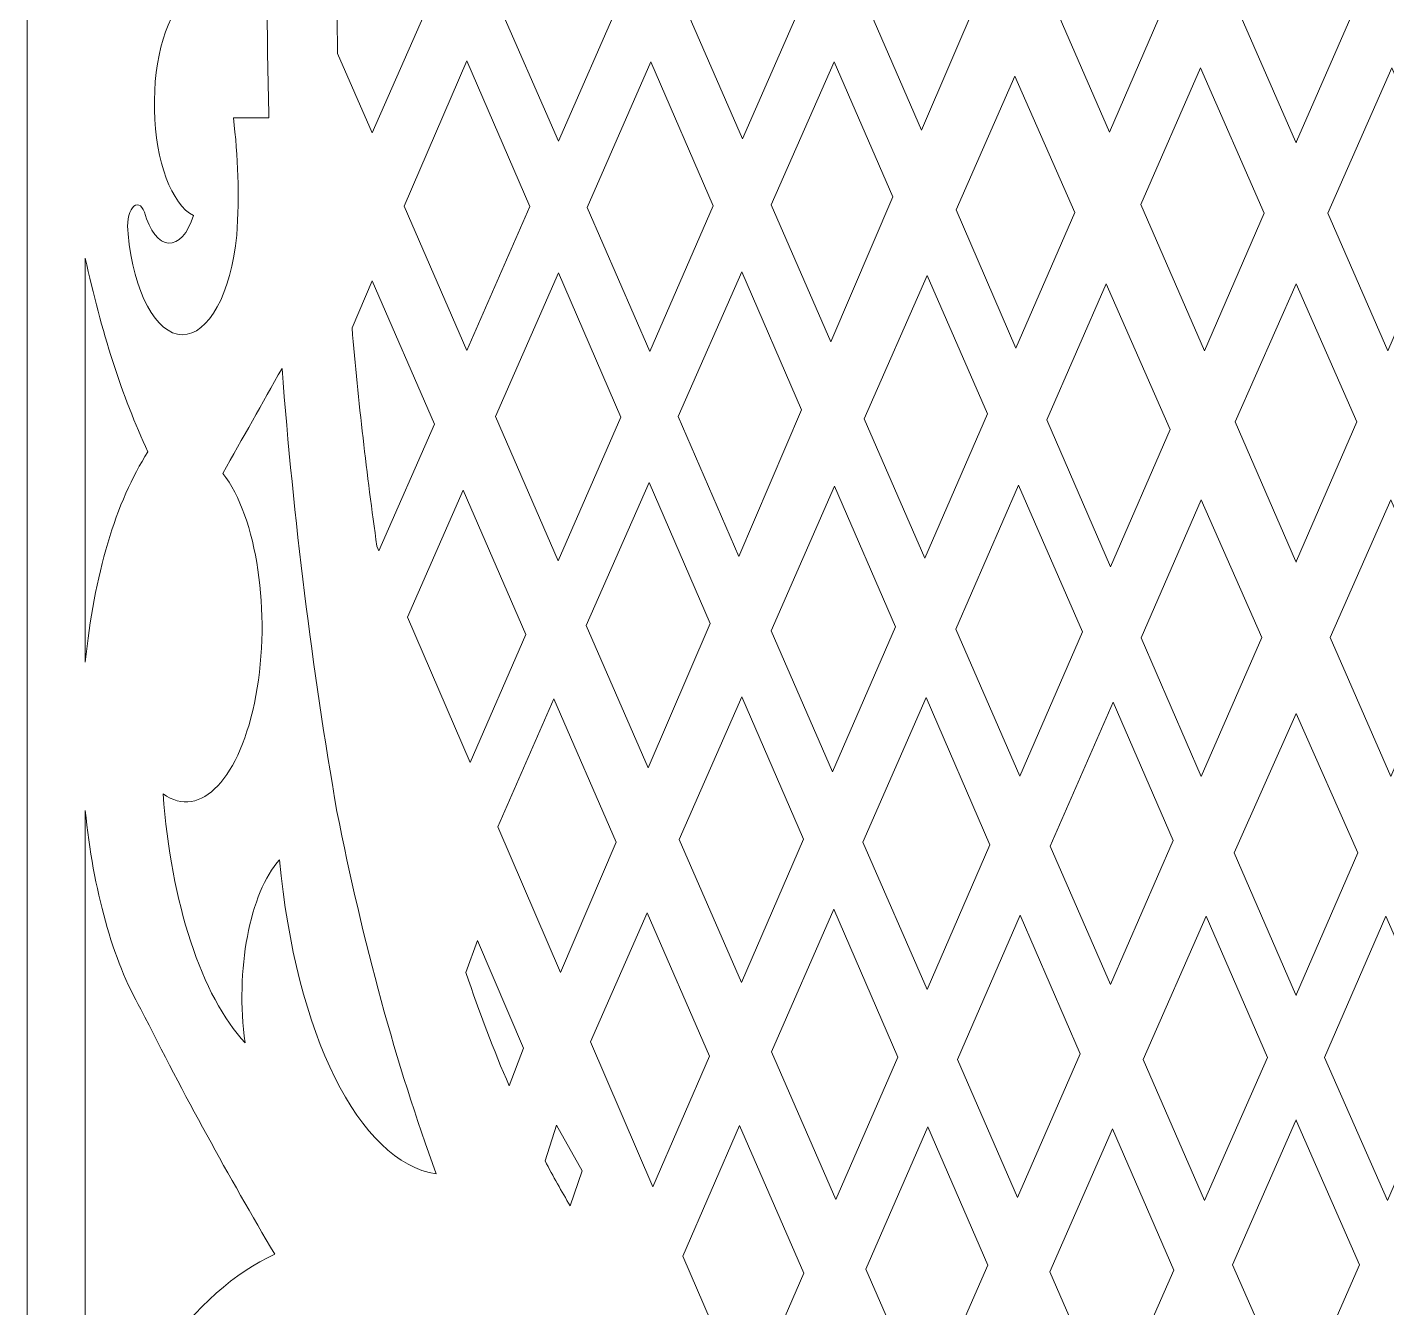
# Model space of a CAD drawing. Header units: millimetres. Extents: x 337 to 2510, y -469 to 429.
# Drawn here: x 336.9 to 388.2, y -117.9 to -69.6 of the extents above; entities that cross this region are included whole.
import ezdxf

# ---------------------------------------------------------------- set-up
doc = ezdxf.new("R2010")
doc.units = ezdxf.units.MM
doc.header["$MEASUREMENT"] = 0
doc.layers.add('Layer 1', color=7, linetype='Continuous')

msp = doc.modelspace()

# ---------------------------------------------------------------- linework, layer by layer
at = {"layer": 'Layer 1', "lineweight": 9}
msp.add_open_spline([(336.8685, 86.3986), (336.8685, 86.3986), (336.8685, -233.4412), (336.8685, -233.4412)], degree=3, dxfattribs=at)
for points, knots in [([(342.9634, -68.3789), (342.1585, -68.9808), (341.6285, -70.7528), (341.6725, -72.6988), (341.6725, -72.6988), (341.6725, -72.6988), (341.6725, -72.6988), (341.6725, -72.6988), (341.6725, -72.6988), (341.7165, -74.6448), (342.3235, -76.2808), (343.1514, -76.6888), (343.1514, -76.6888), (343.1514, -76.6888), (343.1514, -76.6888), (343.1514, -76.6888), (343.1514, -76.6888), (342.9294, -77.3668), (342.5784, -77.7548), (342.2095, -77.7298), (342.2095, -77.7298), (342.2095, -77.7298), (342.2095, -77.7298), (342.2095, -77.7298), (342.2095, -77.7298), (341.8405, -77.7048), (341.4995, -77.2688), (341.2955, -76.5618), (341.2955, -76.5618), (341.2955, -76.5618), (341.2955, -76.5618), (341.2955, -76.5618), (341.2955, -76.5618), (341.1815, -76.2658), (340.9925, -76.1948), (340.8425, -76.3908), (340.8425, -76.3908), (340.8425, -76.3908), (340.8425, -76.3908), (340.8425, -76.3908), (340.8425, -76.3908), (340.6935, -76.5868), (340.6245, -76.9978), (340.6765, -77.3748), (340.6765, -77.3748), (340.6765, -77.3748), (340.6765, -77.3748), (340.6765, -77.3748), (340.6765, -77.3748), (340.8865, -79.5907), (341.7365, -81.1747), (342.7224, -81.1877), (342.7224, -81.1877), (342.7224, -81.1877), (342.7224, -81.1877), (342.7224, -81.1877), (342.7224, -81.1877), (343.7084, -81.1997), (344.5664, -79.6357), (344.7864, -77.4258), (344.7864, -77.4258), (344.7864, -77.4258), (344.7864, -77.4258), (344.7864, -77.4258), (344.7864, -77.4258), (344.8794, -75.9468), (344.8344, -74.4388), (344.6534, -73.0038), (344.6534, -73.0038), (344.6534, -73.0038), (344.6534, -73.0038), (344.6534, -73.0038), (344.6534, -73.0038), (344.6534, -73.0038), (345.9974, -73.0038), (345.9974, -73.0038), (345.9974, -73.0038), (345.9974, -73.0038), (345.9974, -73.0038), (345.9974, -73.0038), (345.9974, -73.0038), (345.9554, -71.4638), (345.9314, -69.9218), (345.9254, -68.3789), (345.9254, -68.3789), (345.9254, -68.3789), (345.9254, -68.3789), (345.9254, -68.3789), (345.9254, -68.3789), (345.9314, -66.8359), (345.9554, -65.2929), (345.9974, -63.7529), (345.9974, -63.7529), (345.9974, -63.7529), (345.9974, -63.7529), (345.9974, -63.7529), (345.9974, -63.7529), (345.9974, -63.7529), (344.6534, -63.7529), (344.6534, -63.7529), (344.6534, -63.7529), (344.6534, -63.7529), (344.6534, -63.7529), (344.6534, -63.7529), (344.6534, -63.7529), (344.8344, -62.3179), (344.8794, -60.8099), (344.7864, -59.3319), (344.7864, -59.3319), (344.7864, -59.3319), (344.7864, -59.3319), (344.7864, -59.3319), (344.7864, -59.3319), (344.5664, -57.121), (343.7084, -55.557), (342.7224, -55.57), (342.7224, -55.57), (342.7224, -55.57), (342.7224, -55.57), (342.7224, -55.57), (342.7224, -55.57), (341.7365, -55.582), (340.8865, -57.166), (340.6765, -59.3819), (340.6765, -59.3819), (340.6765, -59.3819), (340.6765, -59.3819), (340.6765, -59.3819), (340.6765, -59.3819), (340.6245, -59.7589), (340.6935, -60.1699), (340.8425, -60.3659), (340.8425, -60.3659), (340.8425, -60.3659), (340.8425, -60.3659), (340.8425, -60.3659), (340.8425, -60.3659), (340.9925, -60.5629), (341.1815, -60.4909), (341.2955, -60.1949), (341.2955, -60.1949), (341.2955, -60.1949), (341.2955, -60.1949), (341.2955, -60.1949), (341.2955, -60.1949), (341.4995, -59.4879), (341.8405, -59.0519), (342.2095, -59.0269), (342.2095, -59.0269), (342.2095, -59.0269), (342.2095, -59.0269), (342.2095, -59.0269), (342.2095, -59.0269), (342.5784, -59.0019), (342.9294, -59.3899), (343.1514, -60.0689), (343.1514, -60.0689), (343.1514, -60.0689), (343.1514, -60.0689), (343.1514, -60.0689), (343.1514, -60.0689), (342.3235, -60.4759), (341.7165, -62.1119), (341.6725, -64.0579), (341.6725, -64.0579), (341.6725, -64.0579), (341.6725, -64.0579), (341.6725, -64.0579), (341.6725, -64.0579), (341.6285, -66.0039), (342.1585, -67.7759), (342.9634, -68.3789)], [0, 0, 0, 0, 0.0227273, 0.0227273, 0.0227273, 0.0227273, 0.0454545, 0.0454545, 0.0454545, 0.0454545, 0.0681818, 0.0681818, 0.0681818, 0.0681818, 0.0909091, 0.0909091, 0.0909091, 0.0909091, 0.1136364, 0.1136364, 0.1136364, 0.1136364, 0.1363636, 0.1363636, 0.1363636, 0.1363636, 0.1590909, 0.1590909, 0.1590909, 0.1590909, 0.1818182, 0.1818182, 0.1818182, 0.1818182, 0.2045455, 0.2045455, 0.2045455, 0.2045455, 0.2272727, 0.2272727, 0.2272727, 0.2272727, 0.25, 0.25, 0.25, 0.25, 0.2727273, 0.2727273, 0.2727273, 0.2727273, 0.2954545, 0.2954545, 0.2954545, 0.2954545, 0.3181818, 0.3181818, 0.3181818, 0.3181818, 0.3409091, 0.3409091, 0.3409091, 0.3409091, 0.3636364, 0.3636364, 0.3636364, 0.3636364, 0.3863636, 0.3863636, 0.3863636, 0.3863636, 0.4090909, 0.4090909, 0.4090909, 0.4090909, 0.4318182, 0.4318182, 0.4318182, 0.4318182, 0.4545455, 0.4545455, 0.4545455, 0.4545455, 0.4772727, 0.4772727, 0.4772727, 0.4772727, 0.5, 0.5, 0.5, 0.5, 0.5227273, 0.5227273, 0.5227273, 0.5227273, 0.5454545, 0.5454545, 0.5454545, 0.5454545, 0.5681818, 0.5681818, 0.5681818, 0.5681818, 0.5909091, 0.5909091, 0.5909091, 0.5909091, 0.6136364, 0.6136364, 0.6136364, 0.6136364, 0.6363636, 0.6363636, 0.6363636, 0.6363636, 0.6590909, 0.6590909, 0.6590909, 0.6590909, 0.6818182, 0.6818182, 0.6818182, 0.6818182, 0.7045455, 0.7045455, 0.7045455, 0.7045455, 0.7272727, 0.7272727, 0.7272727, 0.7272727, 0.75, 0.75, 0.75, 0.75, 0.7727273, 0.7727273, 0.7727273, 0.7727273, 0.7954545, 0.7954545, 0.7954545, 0.7954545, 0.8181818, 0.8181818, 0.8181818, 0.8181818, 0.8409091, 0.8409091, 0.8409091, 0.8409091, 0.8636364, 0.8636364, 0.8636364, 0.8636364, 0.8863636, 0.8863636, 0.8863636, 0.8863636, 0.9090909, 0.9090909, 0.9090909, 0.9090909, 0.9318182, 0.9318182, 0.9318182, 0.9318182, 0.9545455, 0.9545455, 0.9545455, 0.9545455, 1, 1, 1, 1]), ([(354.5303, -68.3789), (354.5303, -68.3789), (356.9243, -73.8848), (356.9243, -73.8848), (356.9243, -73.8848), (356.9243, -73.8848), (356.9243, -73.8848), (356.9243, -73.8848), (356.9243, -73.8848), (356.9243, -73.8848), (359.3363, -68.3789), (359.3363, -68.3789), (359.3363, -68.3789), (359.3363, -68.3789), (359.3363, -68.3789), (359.3363, -68.3789), (359.3363, -68.3789), (359.3363, -68.3789), (356.9243, -62.8729), (356.9243, -62.8729), (356.9243, -62.8729), (356.9243, -62.8729), (356.9243, -62.8729), (356.9243, -62.8729), (356.9243, -62.8729), (356.9243, -62.8729), (354.5303, -68.3789), (354.5303, -68.3789)], [0, 0, 0, 0, 0.125, 0.125, 0.125, 0.125, 0.25, 0.25, 0.25, 0.25, 0.375, 0.375, 0.375, 0.375, 0.5, 0.5, 0.5, 0.5, 0.625, 0.625, 0.625, 0.625, 0.75, 0.75, 0.75, 0.75, 1, 1, 1, 1]), ([(366.2452, -68.3789), (366.2452, -68.3789), (363.8772, -73.7968), (363.8772, -73.7968), (363.8772, -73.7968), (363.8772, -73.7968), (363.8772, -73.7968), (363.8772, -73.7968), (363.8772, -73.7968), (363.8772, -73.7968), (361.5183, -68.3789), (361.5183, -68.3789), (361.5183, -68.3789), (361.5183, -68.3789), (361.5183, -68.3789), (361.5183, -68.3789), (361.5183, -68.3789), (361.5183, -68.3789), (363.8772, -62.9599), (363.8772, -62.9599), (363.8772, -62.9599), (363.8772, -62.9599), (363.8772, -62.9599), (363.8772, -62.9599), (363.8772, -62.9599), (363.8772, -62.9599), (366.2452, -68.3789), (366.2452, -68.3789)], [0, 0, 0, 0, 0.125, 0.125, 0.125, 0.125, 0.25, 0.25, 0.25, 0.25, 0.375, 0.375, 0.375, 0.375, 0.5, 0.5, 0.5, 0.5, 0.625, 0.625, 0.625, 0.625, 0.75, 0.75, 0.75, 0.75, 1, 1, 1, 1]), ([(384.779, -62.8709), (384.779, -62.8709), (387.201, -68.3789), (387.201, -68.3789), (387.201, -68.3789), (387.201, -68.3789), (387.201, -68.3789), (387.201, -68.3789), (387.201, -68.3789), (387.201, -68.3789), (384.801, -73.8868), (384.801, -73.8868), (384.801, -73.8868), (384.801, -73.8868), (384.801, -73.8868), (384.801, -73.8868), (384.801, -73.8868), (384.801, -73.8868), (384.779, -73.9418), (384.779, -73.9418), (384.779, -73.9418), (384.779, -73.9418), (384.779, -73.9418), (384.779, -73.9418), (384.779, -73.9418), (384.779, -73.9418), (384.757, -73.8868), (384.757, -73.8868), (384.757, -73.8868), (384.757, -73.8868), (384.757, -73.8868), (384.757, -73.8868), (384.757, -73.8868), (384.757, -73.8868), (382.3561, -68.3789), (382.3561, -68.3789), (382.3561, -68.3789), (382.3561, -68.3789), (382.3561, -68.3789), (382.3561, -68.3789), (382.3561, -68.3789), (382.3561, -68.3789), (384.779, -62.8709), (384.779, -62.8709)], [0, 0, 0, 0, 0.0833333, 0.0833333, 0.0833333, 0.0833333, 0.1666667, 0.1666667, 0.1666667, 0.1666667, 0.25, 0.25, 0.25, 0.25, 0.3333333, 0.3333333, 0.3333333, 0.3333333, 0.4166667, 0.4166667, 0.4166667, 0.4166667, 0.5, 0.5, 0.5, 0.5, 0.5833333, 0.5833333, 0.5833333, 0.5833333, 0.6666667, 0.6666667, 0.6666667, 0.6666667, 0.75, 0.75, 0.75, 0.75, 0.8333333, 0.8333333, 0.8333333, 0.8333333, 1, 1, 1, 1]), ([(348.5624, -68.3789), (348.5664, -69.1098), (348.5764, -69.8408), (348.5904, -70.5718), (348.5904, -70.5718), (348.5904, -70.5718), (348.5904, -70.5718), (348.5904, -70.5718), (348.5904, -70.5718), (348.5904, -70.5718), (349.8924, -73.5678), (349.8924, -73.5678), (349.8924, -73.5678), (349.8924, -73.5678), (349.8924, -73.5678), (349.8924, -73.5678), (349.8924, -73.5678), (349.8924, -73.5678), (352.1734, -68.3789), (352.1734, -68.3789), (352.1734, -68.3789), (352.1734, -68.3789), (352.1734, -68.3789), (352.1734, -68.3789), (352.1734, -68.3789), (352.1734, -68.3789), (349.8924, -63.1889), (349.8924, -63.1889), (349.8924, -63.1889), (349.8924, -63.1889), (349.8924, -63.1889), (349.8924, -63.1889), (349.8924, -63.1889), (349.8924, -63.1889), (348.5904, -66.1849), (348.5904, -66.1849), (348.5904, -66.1849), (348.5904, -66.1849), (348.5904, -66.1849), (348.5904, -66.1849), (348.5904, -66.1849), (348.5764, -66.9159), (348.5664, -67.6469), (348.5624, -68.3789)], [0, 0, 0, 0, 0.0833333, 0.0833333, 0.0833333, 0.0833333, 0.1666667, 0.1666667, 0.1666667, 0.1666667, 0.25, 0.25, 0.25, 0.25, 0.3333333, 0.3333333, 0.3333333, 0.3333333, 0.4166667, 0.4166667, 0.4166667, 0.4166667, 0.5, 0.5, 0.5, 0.5, 0.5833333, 0.5833333, 0.5833333, 0.5833333, 0.6666667, 0.6666667, 0.6666667, 0.6666667, 0.75, 0.75, 0.75, 0.75, 0.8333333, 0.8333333, 0.8333333, 0.8333333, 1, 1, 1, 1]), ([(372.8121, -68.3789), (372.8121, -68.3789), (370.6352, -73.4588), (370.6352, -73.4588), (370.6352, -73.4588), (370.6352, -73.4588), (370.6352, -73.4588), (370.6352, -73.4588), (370.6352, -73.4588), (370.6352, -73.4588), (368.4362, -68.3789), (368.4362, -68.3789), (368.4362, -68.3789), (368.4362, -68.3789), (368.4362, -68.3789), (368.4362, -68.3789), (368.4362, -68.3789), (368.4362, -68.3789), (370.6352, -63.2979), (370.6352, -63.2979), (370.6352, -63.2979), (370.6352, -63.2979), (370.6352, -63.2979), (370.6352, -63.2979), (370.6352, -63.2979), (370.6352, -63.2979), (372.8121, -68.3789), (372.8121, -68.3789)], [0, 0, 0, 0, 0.125, 0.125, 0.125, 0.125, 0.25, 0.25, 0.25, 0.25, 0.375, 0.375, 0.375, 0.375, 0.5, 0.5, 0.5, 0.5, 0.625, 0.625, 0.625, 0.625, 0.75, 0.75, 0.75, 0.75, 1, 1, 1, 1]), ([(379.9671, -68.3789), (379.9671, -68.3789), (377.7351, -73.5348), (377.7351, -73.5348), (377.7351, -73.5348), (377.7351, -73.5348), (377.7351, -73.5348), (377.7351, -73.5348), (377.7351, -73.5348), (377.7351, -73.5348), (375.4981, -68.3789), (375.4981, -68.3789), (375.4981, -68.3789), (375.4981, -68.3789), (375.4981, -68.3789), (375.4981, -68.3789), (375.4981, -68.3789), (375.4981, -68.3789), (377.7351, -63.2219), (377.7351, -63.2219), (377.7351, -63.2219), (377.7351, -63.2219), (377.7351, -63.2219), (377.7351, -63.2219), (377.7351, -63.2219), (377.7351, -63.2219), (379.9671, -68.3789), (379.9671, -68.3789)], [0, 0, 0, 0, 0.125, 0.125, 0.125, 0.125, 0.25, 0.25, 0.25, 0.25, 0.375, 0.375, 0.375, 0.375, 0.5, 0.5, 0.5, 0.5, 0.625, 0.625, 0.625, 0.625, 0.75, 0.75, 0.75, 0.75, 1, 1, 1, 1]), ([(355.8453, -76.3458), (355.8453, -76.3458), (353.4653, -70.8458), (353.4653, -70.8458), (353.4653, -70.8458), (353.4653, -70.8458), (353.4653, -70.8458), (353.4653, -70.8458), (353.4653, -70.8458), (353.4653, -70.8458), (351.0964, -76.3368), (351.0964, -76.3368), (351.0964, -76.3368), (351.0964, -76.3368), (351.0964, -76.3368), (351.0964, -76.3368), (351.0964, -76.3368), (351.0964, -76.3368), (353.4633, -81.7817), (353.4633, -81.7817), (353.4633, -81.7817), (353.4633, -81.7817), (353.4633, -81.7817), (353.4633, -81.7817), (353.4633, -81.7817), (353.4633, -81.7817), (355.8453, -76.3458), (355.8453, -76.3458)], [0, 0, 0, 0, 0.125, 0.125, 0.125, 0.125, 0.25, 0.25, 0.25, 0.25, 0.375, 0.375, 0.375, 0.375, 0.5, 0.5, 0.5, 0.5, 0.625, 0.625, 0.625, 0.625, 0.75, 0.75, 0.75, 0.75, 1, 1, 1, 1]), ([(362.7742, -76.3208), (362.7742, -76.3208), (360.4203, -70.8818), (360.4203, -70.8818), (360.4203, -70.8818), (360.4203, -70.8818), (360.4203, -70.8818), (360.4203, -70.8818), (360.4203, -70.8818), (360.4203, -70.8818), (358.0083, -76.3798), (358.0083, -76.3798), (358.0083, -76.3798), (358.0083, -76.3798), (358.0083, -76.3798), (358.0083, -76.3798), (358.0083, -76.3798), (358.0083, -76.3798), (360.3723, -81.8157), (360.3723, -81.8157), (360.3723, -81.8157), (360.3723, -81.8157), (360.3723, -81.8157), (360.3723, -81.8157), (360.3723, -81.8157), (360.3723, -81.8157), (362.7742, -76.3208), (362.7742, -76.3208)], [0, 0, 0, 0, 0.125, 0.125, 0.125, 0.125, 0.25, 0.25, 0.25, 0.25, 0.375, 0.375, 0.375, 0.375, 0.5, 0.5, 0.5, 0.5, 0.625, 0.625, 0.625, 0.625, 0.75, 0.75, 0.75, 0.75, 1, 1, 1, 1]), ([(369.5552, -75.9778), (369.5552, -75.9778), (367.3352, -70.8808), (367.3352, -70.8808), (367.3352, -70.8808), (367.3352, -70.8808), (367.3352, -70.8808), (367.3352, -70.8808), (367.3352, -70.8808), (367.3352, -70.8808), (364.9592, -76.2838), (364.9592, -76.2838), (364.9592, -76.2838), (364.9592, -76.2838), (364.9592, -76.2838), (364.9592, -76.2838), (364.9592, -76.2838), (364.9592, -76.2838), (367.2102, -81.4517), (367.2102, -81.4517), (367.2102, -81.4517), (367.2102, -81.4517), (367.2102, -81.4517), (367.2102, -81.4517), (367.2102, -81.4517), (367.2102, -81.4517), (369.5552, -75.9778), (369.5552, -75.9778)], [0, 0, 0, 0, 0.125, 0.125, 0.125, 0.125, 0.25, 0.25, 0.25, 0.25, 0.375, 0.375, 0.375, 0.375, 0.5, 0.5, 0.5, 0.5, 0.625, 0.625, 0.625, 0.625, 0.75, 0.75, 0.75, 0.75, 1, 1, 1, 1]), ([(383.581, -76.5918), (383.581, -76.5918), (381.1681, -71.1068), (381.1681, -71.1068), (381.1681, -71.1068), (381.1681, -71.1068), (381.1681, -71.1068), (381.1681, -71.1068), (381.1681, -71.1068), (381.1681, -71.1068), (378.9191, -76.2658), (378.9191, -76.2658), (378.9191, -76.2658), (378.9191, -76.2658), (378.9191, -76.2658), (378.9191, -76.2658), (378.9191, -76.2658), (378.9191, -76.2658), (381.3191, -81.7977), (381.3191, -81.7977), (381.3191, -81.7977), (381.3191, -81.7977), (381.3191, -81.7977), (381.3191, -81.7977), (381.3191, -81.7977), (381.3191, -81.7977), (383.581, -76.5918), (383.581, -76.5918)], [0, 0, 0, 0, 0.125, 0.125, 0.125, 0.125, 0.25, 0.25, 0.25, 0.25, 0.375, 0.375, 0.375, 0.375, 0.5, 0.5, 0.5, 0.5, 0.625, 0.625, 0.625, 0.625, 0.75, 0.75, 0.75, 0.75, 1, 1, 1, 1]), ([(385.976, -76.5918), (385.976, -76.5918), (388.39, -71.1068), (388.39, -71.1068), (388.39, -71.1068), (388.39, -71.1068), (388.39, -71.1068), (388.39, -71.1068), (388.39, -71.1068), (388.39, -71.1068), (390.638, -76.2658), (390.638, -76.2658), (390.638, -76.2658), (390.638, -76.2658), (390.638, -76.2658), (390.638, -76.2658), (390.638, -76.2658), (390.638, -76.2658), (388.238, -81.7977), (388.238, -81.7977), (388.238, -81.7977), (388.238, -81.7977), (388.238, -81.7977), (388.238, -81.7977), (388.238, -81.7977), (388.238, -81.7977), (385.976, -76.5918), (385.976, -76.5918)], [0, 0, 0, 0, 0.125, 0.125, 0.125, 0.125, 0.25, 0.25, 0.25, 0.25, 0.375, 0.375, 0.375, 0.375, 0.5, 0.5, 0.5, 0.5, 0.625, 0.625, 0.625, 0.625, 0.75, 0.75, 0.75, 0.75, 1, 1, 1, 1]), ([(376.4211, -76.5688), (376.4211, -76.5688), (374.1561, -71.4298), (374.1561, -71.4298), (374.1561, -71.4298), (374.1561, -71.4298), (374.1561, -71.4298), (374.1561, -71.4298), (374.1561, -71.4298), (374.1561, -71.4298), (371.9402, -76.4728), (371.9402, -76.4728), (371.9402, -76.4728), (371.9402, -76.4728), (371.9402, -76.4728), (371.9402, -76.4728), (371.9402, -76.4728), (371.9402, -76.4728), (374.2011, -81.6957), (374.2011, -81.6957), (374.2011, -81.6957), (374.2011, -81.6957), (374.2011, -81.6957), (374.2011, -81.6957), (374.2011, -81.6957), (374.2011, -81.6957), (376.4211, -76.5688), (376.4211, -76.5688)], [0, 0, 0, 0, 0.125, 0.125, 0.125, 0.125, 0.25, 0.25, 0.25, 0.25, 0.375, 0.375, 0.375, 0.375, 0.5, 0.5, 0.5, 0.5, 0.625, 0.625, 0.625, 0.625, 0.75, 0.75, 0.75, 0.75, 1, 1, 1, 1]), ([(341.4285, -85.6087), (340.4535, -83.5207), (339.6515, -81.0407), (339.0635, -78.2918), (339.0635, -78.2918), (339.0635, -78.2918), (339.0635, -78.2918), (339.0635, -78.2918), (339.0635, -78.2918), (339.0635, -78.2918), (339.0635, -93.5486), (339.0635, -93.5486), (339.0635, -93.5486), (339.0635, -93.5486), (339.0635, -93.5486), (339.0635, -93.5486), (339.0635, -93.5486), (339.3775, -90.2996), (340.2245, -87.4547), (341.4285, -85.6087)], [0, 0, 0, 0, 0.1666667, 0.1666667, 0.1666667, 0.1666667, 0.3333333, 0.3333333, 0.3333333, 0.3333333, 0.5, 0.5, 0.5, 0.5, 0.6666667, 0.6666667, 0.6666667, 0.6666667, 1, 1, 1, 1]), ([(359.2863, -84.2997), (359.2863, -84.2997), (356.9273, -78.8457), (356.9273, -78.8457), (356.9273, -78.8457), (356.9273, -78.8457), (356.9273, -78.8457), (356.9273, -78.8457), (356.9273, -78.8457), (356.9273, -78.8457), (354.5463, -84.2727), (354.5463, -84.2727), (354.5463, -84.2727), (354.5463, -84.2727), (354.5463, -84.2727), (354.5463, -84.2727), (354.5463, -84.2727), (354.5463, -84.2727), (356.9163, -89.7236), (356.9163, -89.7236), (356.9163, -89.7236), (356.9163, -89.7236), (356.9163, -89.7236), (356.9163, -89.7236), (356.9163, -89.7236), (356.9163, -89.7236), (359.2863, -84.2997), (359.2863, -84.2997)], [0, 0, 0, 0, 0.125, 0.125, 0.125, 0.125, 0.25, 0.25, 0.25, 0.25, 0.375, 0.375, 0.375, 0.375, 0.5, 0.5, 0.5, 0.5, 0.625, 0.625, 0.625, 0.625, 0.75, 0.75, 0.75, 0.75, 1, 1, 1, 1]), ([(366.1082, -84.0237), (366.1082, -84.0237), (363.8502, -78.8067), (363.8502, -78.8067), (363.8502, -78.8067), (363.8502, -78.8067), (363.8502, -78.8067), (363.8502, -78.8067), (363.8502, -78.8067), (363.8502, -78.8067), (361.4433, -84.2797), (361.4433, -84.2797), (361.4433, -84.2797), (361.4433, -84.2797), (361.4433, -84.2797), (361.4433, -84.2797), (361.4433, -84.2797), (361.4433, -84.2797), (363.7372, -89.5556), (363.7372, -89.5556), (363.7372, -89.5556), (363.7372, -89.5556), (363.7372, -89.5556), (363.7372, -89.5556), (363.7372, -89.5556), (363.7372, -89.5556), (366.1082, -84.0237), (366.1082, -84.0237)], [0, 0, 0, 0, 0.125, 0.125, 0.125, 0.125, 0.25, 0.25, 0.25, 0.25, 0.375, 0.375, 0.375, 0.375, 0.5, 0.5, 0.5, 0.5, 0.625, 0.625, 0.625, 0.625, 0.75, 0.75, 0.75, 0.75, 1, 1, 1, 1]), ([(373.1271, -84.1767), (373.1271, -84.1767), (370.8502, -78.9507), (370.8502, -78.9507), (370.8502, -78.9507), (370.8502, -78.9507), (370.8502, -78.9507), (370.8502, -78.9507), (370.8502, -78.9507), (370.8502, -78.9507), (368.4742, -84.3557), (368.4742, -84.3557), (368.4742, -84.3557), (368.4742, -84.3557), (368.4742, -84.3557), (368.4742, -84.3557), (368.4742, -84.3557), (368.4742, -84.3557), (370.7682, -89.6246), (370.7682, -89.6246), (370.7682, -89.6246), (370.7682, -89.6246), (370.7682, -89.6246), (370.7682, -89.6246), (370.7682, -89.6246), (370.7682, -89.6246), (373.1271, -84.1767), (373.1271, -84.1767)], [0, 0, 0, 0, 0.125, 0.125, 0.125, 0.125, 0.25, 0.25, 0.25, 0.25, 0.375, 0.375, 0.375, 0.375, 0.5, 0.5, 0.5, 0.5, 0.625, 0.625, 0.625, 0.625, 0.75, 0.75, 0.75, 0.75, 1, 1, 1, 1]), ([(350.1494, -89.3456), (350.1494, -89.3456), (352.2454, -84.5627), (352.2454, -84.5627), (352.2454, -84.5627), (352.2454, -84.5627), (352.2454, -84.5627), (352.2454, -84.5627), (352.2454, -84.5627), (352.2454, -84.5627), (349.8904, -79.1537), (349.8904, -79.1537), (349.8904, -79.1537), (349.8904, -79.1537), (349.8904, -79.1537), (349.8904, -79.1537), (349.8904, -79.1537), (349.8904, -79.1537), (349.1334, -80.9257), (349.1334, -80.9257), (349.1334, -80.9257), (349.1334, -80.9257), (349.1334, -80.9257), (349.1334, -80.9257), (349.1334, -80.9257), (349.3734, -83.7157), (349.6874, -86.4677), (350.0734, -89.1696), (350.0734, -89.1696), (350.0734, -89.1696), (350.0734, -89.1696), (350.0734, -89.1696), (350.0734, -89.1696), (350.0734, -89.1696), (350.1494, -89.3456), (350.1494, -89.3456)], [0, 0, 0, 0, 0.1, 0.1, 0.1, 0.1, 0.2, 0.2, 0.2, 0.2, 0.3, 0.3, 0.3, 0.3, 0.4, 0.4, 0.4, 0.4, 0.5, 0.5, 0.5, 0.5, 0.6, 0.6, 0.6, 0.6, 0.7, 0.7, 0.7, 0.7, 0.8, 0.8, 0.8, 0.8, 1, 1, 1, 1]), ([(380.0311, -84.7627), (380.0311, -84.7627), (377.6101, -79.2687), (377.6101, -79.2687), (377.6101, -79.2687), (377.6101, -79.2687), (377.6101, -79.2687), (377.6101, -79.2687), (377.6101, -79.2687), (377.6101, -79.2687), (375.3731, -84.4037), (375.3731, -84.4037), (375.3731, -84.4037), (375.3731, -84.4037), (375.3731, -84.4037), (375.3731, -84.4037), (375.3731, -84.4037), (375.3731, -84.4037), (377.7761, -89.9546), (377.7761, -89.9546), (377.7761, -89.9546), (377.7761, -89.9546), (377.7761, -89.9546), (377.7761, -89.9546), (377.7761, -89.9546), (377.7761, -89.9546), (380.0311, -84.7627), (380.0311, -84.7627)], [0, 0, 0, 0, 0.125, 0.125, 0.125, 0.125, 0.25, 0.25, 0.25, 0.25, 0.375, 0.375, 0.375, 0.375, 0.5, 0.5, 0.5, 0.5, 0.625, 0.625, 0.625, 0.625, 0.75, 0.75, 0.75, 0.75, 1, 1, 1, 1]), ([(384.779, -79.2637), (384.779, -79.2637), (387.075, -84.4797), (387.075, -84.4797), (387.075, -84.4797), (387.075, -84.4797), (387.075, -84.4797), (387.075, -84.4797), (387.075, -84.4797), (387.075, -84.4797), (384.801, -89.7226), (384.801, -89.7226), (384.801, -89.7226), (384.801, -89.7226), (384.801, -89.7226), (384.801, -89.7226), (384.801, -89.7226), (384.801, -89.7226), (384.779, -89.7776), (384.779, -89.7776), (384.779, -89.7776), (384.779, -89.7776), (384.779, -89.7776), (384.779, -89.7776), (384.779, -89.7776), (384.779, -89.7776), (384.757, -89.7226), (384.757, -89.7226), (384.757, -89.7226), (384.757, -89.7226), (384.757, -89.7226), (384.757, -89.7226), (384.757, -89.7226), (384.757, -89.7226), (382.4821, -84.4797), (382.4821, -84.4797), (382.4821, -84.4797), (382.4821, -84.4797), (382.4821, -84.4797), (382.4821, -84.4797), (382.4821, -84.4797), (382.4821, -84.4797), (384.779, -79.2637), (384.779, -79.2637)], [0, 0, 0, 0, 0.0833333, 0.0833333, 0.0833333, 0.0833333, 0.1666667, 0.1666667, 0.1666667, 0.1666667, 0.25, 0.25, 0.25, 0.25, 0.3333333, 0.3333333, 0.3333333, 0.3333333, 0.4166667, 0.4166667, 0.4166667, 0.4166667, 0.5, 0.5, 0.5, 0.5, 0.5833333, 0.5833333, 0.5833333, 0.5833333, 0.6666667, 0.6666667, 0.6666667, 0.6666667, 0.75, 0.75, 0.75, 0.75, 0.8333333, 0.8333333, 0.8333333, 0.8333333, 1, 1, 1, 1]), ([(346.3994, -101.0085), (346.9894, -107.5655), (349.4064, -112.4154), (352.3114, -112.8684), (352.3114, -112.8684), (352.3114, -112.8684), (352.3114, -112.8684), (352.3114, -112.8684), (352.3114, -112.8684), (350.7984, -108.7175), (349.5374, -104.1115), (348.5644, -99.1785), (348.5644, -99.1785), (348.5644, -99.1785), (348.5644, -99.1785), (348.5644, -99.1785), (348.5644, -99.1785), (347.6264, -93.7836), (346.9314, -88.1807), (346.4904, -82.4587), (346.4904, -82.4587), (346.4904, -82.4587), (346.4904, -82.4587), (346.4904, -82.4587), (346.4904, -82.4587), (345.7444, -83.7777), (345.0004, -85.0987), (344.2564, -86.4217), (344.2564, -86.4217), (344.2564, -86.4217), (344.2564, -86.4217), (344.2564, -86.4217), (344.2564, -86.4217), (345.5464, -88.0677), (346.0854, -91.6926), (345.5044, -94.8116), (345.5044, -94.8116), (345.5044, -94.8116), (345.5044, -94.8116), (345.5044, -94.8116), (345.5044, -94.8116), (344.9234, -97.9306), (343.4104, -99.5315), (342.0025, -98.5186), (342.0025, -98.5186), (342.0025, -98.5186), (342.0025, -98.5186), (342.0025, -98.5186), (342.0025, -98.5186), (342.2955, -102.6345), (343.4534, -106.1525), (345.0954, -107.9205), (345.0954, -107.9205), (345.0954, -107.9205), (345.0954, -107.9205), (345.0954, -107.9205), (345.0954, -107.9205), (344.7144, -105.1905), (345.2724, -102.2325), (346.3994, -101.0085)], [0, 0, 0, 0, 0.0625, 0.0625, 0.0625, 0.0625, 0.125, 0.125, 0.125, 0.125, 0.1875, 0.1875, 0.1875, 0.1875, 0.25, 0.25, 0.25, 0.25, 0.3125, 0.3125, 0.3125, 0.3125, 0.375, 0.375, 0.375, 0.375, 0.4375, 0.4375, 0.4375, 0.4375, 0.5, 0.5, 0.5, 0.5, 0.5625, 0.5625, 0.5625, 0.5625, 0.625, 0.625, 0.625, 0.625, 0.6875, 0.6875, 0.6875, 0.6875, 0.75, 0.75, 0.75, 0.75, 0.8125, 0.8125, 0.8125, 0.8125, 0.875, 0.875, 0.875, 0.875, 1, 1, 1, 1]), ([(355.7003, -92.5026), (355.7003, -92.5026), (353.3283, -87.0507), (353.3283, -87.0507), (353.3283, -87.0507), (353.3283, -87.0507), (353.3283, -87.0507), (353.3283, -87.0507), (353.3283, -87.0507), (353.3283, -87.0507), (351.2254, -91.8446), (351.2254, -91.8446), (351.2254, -91.8446), (351.2254, -91.8446), (351.2254, -91.8446), (351.2254, -91.8446), (351.2254, -91.8446), (351.2254, -91.8446), (353.5903, -97.3316), (353.5903, -97.3316), (353.5903, -97.3316), (353.5903, -97.3316), (353.5903, -97.3316), (353.5903, -97.3316), (353.5903, -97.3316), (353.5903, -97.3316), (355.7003, -92.5026), (355.7003, -92.5026)], [0, 0, 0, 0, 0.125, 0.125, 0.125, 0.125, 0.25, 0.25, 0.25, 0.25, 0.375, 0.375, 0.375, 0.375, 0.5, 0.5, 0.5, 0.5, 0.625, 0.625, 0.625, 0.625, 0.75, 0.75, 0.75, 0.75, 1, 1, 1, 1]), ([(362.6542, -92.0826), (362.6542, -92.0826), (360.3513, -86.7617), (360.3513, -86.7617), (360.3513, -86.7617), (360.3513, -86.7617), (360.3513, -86.7617), (360.3513, -86.7617), (360.3513, -86.7617), (360.3513, -86.7617), (357.9763, -92.1636), (357.9763, -92.1636), (357.9763, -92.1636), (357.9763, -92.1636), (357.9763, -92.1636), (357.9763, -92.1636), (357.9763, -92.1636), (357.9763, -92.1636), (360.3143, -97.5416), (360.3143, -97.5416), (360.3143, -97.5416), (360.3143, -97.5416), (360.3143, -97.5416), (360.3143, -97.5416), (360.3143, -97.5416), (360.3143, -97.5416), (362.6542, -92.0826), (362.6542, -92.0826)], [0, 0, 0, 0, 0.125, 0.125, 0.125, 0.125, 0.25, 0.25, 0.25, 0.25, 0.375, 0.375, 0.375, 0.375, 0.5, 0.5, 0.5, 0.5, 0.625, 0.625, 0.625, 0.625, 0.75, 0.75, 0.75, 0.75, 1, 1, 1, 1]), ([(369.6502, -92.2076), (369.6502, -92.2076), (367.3542, -86.9037), (367.3542, -86.9037), (367.3542, -86.9037), (367.3542, -86.9037), (367.3542, -86.9037), (367.3542, -86.9037), (367.3542, -86.9037), (367.3542, -86.9037), (364.9552, -92.3596), (364.9552, -92.3596), (364.9552, -92.3596), (364.9552, -92.3596), (364.9552, -92.3596), (364.9552, -92.3596), (364.9552, -92.3596), (364.9552, -92.3596), (367.2742, -97.6936), (367.2742, -97.6936), (367.2742, -97.6936), (367.2742, -97.6936), (367.2742, -97.6936), (367.2742, -97.6936), (367.2742, -97.6936), (367.2742, -97.6936), (369.6502, -92.2076), (369.6502, -92.2076)], [0, 0, 0, 0, 0.125, 0.125, 0.125, 0.125, 0.25, 0.25, 0.25, 0.25, 0.375, 0.375, 0.375, 0.375, 0.5, 0.5, 0.5, 0.5, 0.625, 0.625, 0.625, 0.625, 0.75, 0.75, 0.75, 0.75, 1, 1, 1, 1]), ([(376.7101, -92.4056), (376.7101, -92.4056), (374.2991, -86.8687), (374.2991, -86.8687), (374.2991, -86.8687), (374.2991, -86.8687), (374.2991, -86.8687), (374.2991, -86.8687), (374.2991, -86.8687), (374.2991, -86.8687), (371.9322, -92.2986), (371.9322, -92.2986), (371.9322, -92.2986), (371.9322, -92.2986), (371.9322, -92.2986), (371.9322, -92.2986), (371.9322, -92.2986), (371.9322, -92.2986), (374.3471, -97.8456), (374.3471, -97.8456), (374.3471, -97.8456), (374.3471, -97.8456), (374.3471, -97.8456), (374.3471, -97.8456), (374.3471, -97.8456), (374.3471, -97.8456), (376.7101, -92.4056), (376.7101, -92.4056)], [0, 0, 0, 0, 0.125, 0.125, 0.125, 0.125, 0.25, 0.25, 0.25, 0.25, 0.375, 0.375, 0.375, 0.375, 0.5, 0.5, 0.5, 0.5, 0.625, 0.625, 0.625, 0.625, 0.75, 0.75, 0.75, 0.75, 1, 1, 1, 1]), ([(383.492, -92.6176), (383.492, -92.6176), (381.2011, -87.4187), (381.2011, -87.4187), (381.2011, -87.4187), (381.2011, -87.4187), (381.2011, -87.4187), (381.2011, -87.4187), (381.2011, -87.4187), (381.2011, -87.4187), (378.9311, -92.6236), (378.9311, -92.6236), (378.9311, -92.6236), (378.9311, -92.6236), (378.9311, -92.6236), (378.9311, -92.6236), (378.9311, -92.6236), (378.9311, -92.6236), (381.1991, -97.8636), (381.1991, -97.8636), (381.1991, -97.8636), (381.1991, -97.8636), (381.1991, -97.8636), (381.1991, -97.8636), (381.1991, -97.8636), (381.1991, -97.8636), (383.492, -92.6176), (383.492, -92.6176)], [0, 0, 0, 0, 0.125, 0.125, 0.125, 0.125, 0.25, 0.25, 0.25, 0.25, 0.375, 0.375, 0.375, 0.375, 0.5, 0.5, 0.5, 0.5, 0.625, 0.625, 0.625, 0.625, 0.75, 0.75, 0.75, 0.75, 1, 1, 1, 1]), ([(386.066, -92.6176), (386.066, -92.6176), (388.356, -87.4187), (388.356, -87.4187), (388.356, -87.4187), (388.356, -87.4187), (388.356, -87.4187), (388.356, -87.4187), (388.356, -87.4187), (388.356, -87.4187), (390.626, -92.6236), (390.626, -92.6236), (390.626, -92.6236), (390.626, -92.6236), (390.626, -92.6236), (390.626, -92.6236), (390.626, -92.6236), (390.626, -92.6236), (388.358, -97.8636), (388.358, -97.8636), (388.358, -97.8636), (388.358, -97.8636), (388.358, -97.8636), (388.358, -97.8636), (388.358, -97.8636), (388.358, -97.8636), (386.066, -92.6176), (386.066, -92.6176)], [0, 0, 0, 0, 0.125, 0.125, 0.125, 0.125, 0.25, 0.25, 0.25, 0.25, 0.375, 0.375, 0.375, 0.375, 0.5, 0.5, 0.5, 0.5, 0.625, 0.625, 0.625, 0.625, 0.75, 0.75, 0.75, 0.75, 1, 1, 1, 1]), ([(359.1133, -100.3445), (359.1133, -100.3445), (356.7583, -94.9336), (356.7583, -94.9336), (356.7583, -94.9336), (356.7583, -94.9336), (356.7583, -94.9336), (356.7583, -94.9336), (356.7583, -94.9336), (356.7583, -94.9336), (354.6363, -99.7595), (354.6363, -99.7595), (354.6363, -99.7595), (354.6363, -99.7595), (354.6363, -99.7595), (354.6363, -99.7595), (354.6363, -99.7595), (354.6363, -99.7595), (357.0073, -105.2605), (357.0073, -105.2605), (357.0073, -105.2605), (357.0073, -105.2605), (357.0073, -105.2605), (357.0073, -105.2605), (357.0073, -105.2605), (357.0073, -105.2605), (359.1133, -100.3445), (359.1133, -100.3445)], [0, 0, 0, 0, 0.125, 0.125, 0.125, 0.125, 0.25, 0.25, 0.25, 0.25, 0.375, 0.375, 0.375, 0.375, 0.5, 0.5, 0.5, 0.5, 0.625, 0.625, 0.625, 0.625, 0.75, 0.75, 0.75, 0.75, 1, 1, 1, 1]), ([(366.1772, -100.2265), (366.1772, -100.2265), (363.8562, -94.8616), (363.8562, -94.8616), (363.8562, -94.8616), (363.8562, -94.8616), (363.8562, -94.8616), (363.8562, -94.8616), (363.8562, -94.8616), (363.8562, -94.8616), (361.4893, -100.2435), (361.4893, -100.2435), (361.4893, -100.2435), (361.4893, -100.2435), (361.4893, -100.2435), (361.4893, -100.2435), (361.4893, -100.2435), (361.4893, -100.2435), (363.8342, -105.6375), (363.8342, -105.6375), (363.8342, -105.6375), (363.8342, -105.6375), (363.8342, -105.6375), (363.8342, -105.6375), (363.8342, -105.6375), (363.8342, -105.6375), (366.1772, -100.2265), (366.1772, -100.2265)], [0, 0, 0, 0, 0.125, 0.125, 0.125, 0.125, 0.25, 0.25, 0.25, 0.25, 0.375, 0.375, 0.375, 0.375, 0.5, 0.5, 0.5, 0.5, 0.625, 0.625, 0.625, 0.625, 0.75, 0.75, 0.75, 0.75, 1, 1, 1, 1]), ([(373.2161, -100.4475), (373.2161, -100.4475), (370.8072, -94.8806), (370.8072, -94.8806), (370.8072, -94.8806), (370.8072, -94.8806), (370.8072, -94.8806), (370.8072, -94.8806), (370.8072, -94.8806), (370.8072, -94.8806), (368.4262, -100.3435), (368.4262, -100.3435), (368.4262, -100.3435), (368.4262, -100.3435), (368.4262, -100.3435), (368.4262, -100.3435), (368.4262, -100.3435), (368.4262, -100.3435), (370.8452, -105.9065), (370.8452, -105.9065), (370.8452, -105.9065), (370.8452, -105.9065), (370.8452, -105.9065), (370.8452, -105.9065), (370.8452, -105.9065), (370.8452, -105.9065), (373.2161, -100.4475), (373.2161, -100.4475)], [0, 0, 0, 0, 0.125, 0.125, 0.125, 0.125, 0.25, 0.25, 0.25, 0.25, 0.375, 0.375, 0.375, 0.375, 0.5, 0.5, 0.5, 0.5, 0.625, 0.625, 0.625, 0.625, 0.75, 0.75, 0.75, 0.75, 1, 1, 1, 1]), ([(380.1421, -100.2835), (380.1421, -100.2835), (377.8681, -95.0626), (377.8681, -95.0626), (377.8681, -95.0626), (377.8681, -95.0626), (377.8681, -95.0626), (377.8681, -95.0626), (377.8681, -95.0626), (377.8681, -95.0626), (375.5001, -100.4935), (375.5001, -100.4935), (375.5001, -100.4935), (375.5001, -100.4935), (375.5001, -100.4935), (375.5001, -100.4935), (375.5001, -100.4935), (375.5001, -100.4935), (377.7711, -105.7095), (377.7711, -105.7095), (377.7711, -105.7095), (377.7711, -105.7095), (377.7711, -105.7095), (377.7711, -105.7095), (377.7711, -105.7095), (377.7711, -105.7095), (380.1421, -100.2835), (380.1421, -100.2835)], [0, 0, 0, 0, 0.125, 0.125, 0.125, 0.125, 0.25, 0.25, 0.25, 0.25, 0.375, 0.375, 0.375, 0.375, 0.5, 0.5, 0.5, 0.5, 0.625, 0.625, 0.625, 0.625, 0.75, 0.75, 0.75, 0.75, 1, 1, 1, 1]), ([(384.779, -95.4886), (384.779, -95.4886), (387.113, -100.7395), (387.113, -100.7395), (387.113, -100.7395), (387.113, -100.7395), (387.113, -100.7395), (387.113, -100.7395), (387.113, -100.7395), (387.113, -100.7395), (384.801, -106.0805), (384.801, -106.0805), (384.801, -106.0805), (384.801, -106.0805), (384.801, -106.0805), (384.801, -106.0805), (384.801, -106.0805), (384.801, -106.0805), (384.779, -106.1315), (384.779, -106.1315), (384.779, -106.1315), (384.779, -106.1315), (384.779, -106.1315), (384.779, -106.1315), (384.779, -106.1315), (384.779, -106.1315), (384.757, -106.0805), (384.757, -106.0805), (384.757, -106.0805), (384.757, -106.0805), (384.757, -106.0805), (384.757, -106.0805), (384.757, -106.0805), (384.757, -106.0805), (382.4441, -100.7395), (382.4441, -100.7395), (382.4441, -100.7395), (382.4441, -100.7395), (382.4441, -100.7395), (382.4441, -100.7395), (382.4441, -100.7395), (382.4441, -100.7395), (384.779, -95.4886), (384.779, -95.4886)], [0, 0, 0, 0, 0.0833333, 0.0833333, 0.0833333, 0.0833333, 0.1666667, 0.1666667, 0.1666667, 0.1666667, 0.25, 0.25, 0.25, 0.25, 0.3333333, 0.3333333, 0.3333333, 0.3333333, 0.4166667, 0.4166667, 0.4166667, 0.4166667, 0.5, 0.5, 0.5, 0.5, 0.5833333, 0.5833333, 0.5833333, 0.5833333, 0.6666667, 0.6666667, 0.6666667, 0.6666667, 0.75, 0.75, 0.75, 0.75, 0.8333333, 0.8333333, 0.8333333, 0.8333333, 1, 1, 1, 1]), ([(339.0635, -127.2643), (339.0635, -127.2643), (339.0635, -99.1425), (339.0635, -99.1425), (339.0635, -99.1425), (339.0635, -99.1425), (339.0635, -99.1425), (339.0635, -99.1425), (339.0635, -99.1425), (339.3535, -102.1395), (340.0975, -104.8015), (341.1625, -106.6505), (341.1625, -106.6505), (341.1625, -106.6505), (341.1625, -106.6505), (341.1625, -106.6505), (341.1625, -106.6505), (342.7934, -109.8914), (344.4814, -112.9774), (346.2224, -115.9004), (346.2224, -115.9004), (346.2224, -115.9004), (346.2224, -115.9004), (346.2224, -115.9004), (346.2224, -115.9004), (344.7074, -116.5774), (343.2554, -117.8674), (341.9365, -119.7123), (341.9365, -119.7123), (341.9365, -119.7123), (341.9365, -119.7123), (341.9365, -119.7123), (341.9365, -119.7123), (340.6665, -121.4963), (339.6635, -124.1313), (339.0635, -127.2643)], [0, 0, 0, 0, 0.1, 0.1, 0.1, 0.1, 0.2, 0.2, 0.2, 0.2, 0.3, 0.3, 0.3, 0.3, 0.4, 0.4, 0.4, 0.4, 0.5, 0.5, 0.5, 0.5, 0.6, 0.6, 0.6, 0.6, 0.7, 0.7, 0.7, 0.7, 0.8, 0.8, 0.8, 0.8, 1, 1, 1, 1]), ([(362.6292, -108.4215), (362.6292, -108.4215), (360.2733, -103.0095), (360.2733, -103.0095), (360.2733, -103.0095), (360.2733, -103.0095), (360.2733, -103.0095), (360.2733, -103.0095), (360.2733, -103.0095), (360.2733, -103.0095), (358.1343, -107.8765), (358.1343, -107.8765), (358.1343, -107.8765), (358.1343, -107.8765), (358.1343, -107.8765), (358.1343, -107.8765), (358.1343, -107.8765), (358.1343, -107.8765), (360.4933, -113.3524), (360.4933, -113.3524), (360.4933, -113.3524), (360.4933, -113.3524), (360.4933, -113.3524), (360.4933, -113.3524), (360.4933, -113.3524), (360.4933, -113.3524), (362.6292, -108.4215), (362.6292, -108.4215)], [0, 0, 0, 0, 0.125, 0.125, 0.125, 0.125, 0.25, 0.25, 0.25, 0.25, 0.375, 0.375, 0.375, 0.375, 0.5, 0.5, 0.5, 0.5, 0.625, 0.625, 0.625, 0.625, 0.75, 0.75, 0.75, 0.75, 1, 1, 1, 1]), ([(369.7372, -108.4555), (369.7372, -108.4555), (367.3232, -102.8755), (367.3232, -102.8755), (367.3232, -102.8755), (367.3232, -102.8755), (367.3232, -102.8755), (367.3232, -102.8755), (367.3232, -102.8755), (367.3232, -102.8755), (364.9752, -108.2625), (364.9752, -108.2625), (364.9752, -108.2625), (364.9752, -108.2625), (364.9752, -108.2625), (364.9752, -108.2625), (364.9752, -108.2625), (364.9752, -108.2625), (367.3992, -113.8374), (367.3992, -113.8374), (367.3992, -113.8374), (367.3992, -113.8374), (367.3992, -113.8374), (367.3992, -113.8374), (367.3992, -113.8374), (367.3992, -113.8374), (369.7372, -108.4555), (369.7372, -108.4555)], [0, 0, 0, 0, 0.125, 0.125, 0.125, 0.125, 0.25, 0.25, 0.25, 0.25, 0.375, 0.375, 0.375, 0.375, 0.5, 0.5, 0.5, 0.5, 0.625, 0.625, 0.625, 0.625, 0.75, 0.75, 0.75, 0.75, 1, 1, 1, 1]), ([(376.6271, -108.3285), (376.6271, -108.3285), (374.3641, -103.0985), (374.3641, -103.0985), (374.3641, -103.0985), (374.3641, -103.0985), (374.3641, -103.0985), (374.3641, -103.0985), (374.3641, -103.0985), (374.3641, -103.0985), (371.9902, -108.5425), (371.9902, -108.5425), (371.9902, -108.5425), (371.9902, -108.5425), (371.9902, -108.5425), (371.9902, -108.5425), (371.9902, -108.5425), (371.9902, -108.5425), (374.2561, -113.7534), (374.2561, -113.7534), (374.2561, -113.7534), (374.2561, -113.7534), (374.2561, -113.7534), (374.2561, -113.7534), (374.2561, -113.7534), (374.2561, -113.7534), (376.6271, -108.3285), (376.6271, -108.3285)], [0, 0, 0, 0, 0.125, 0.125, 0.125, 0.125, 0.25, 0.25, 0.25, 0.25, 0.375, 0.375, 0.375, 0.375, 0.5, 0.5, 0.5, 0.5, 0.625, 0.625, 0.625, 0.625, 0.75, 0.75, 0.75, 0.75, 1, 1, 1, 1]), ([(383.706, -108.4665), (383.706, -108.4665), (381.3871, -103.1415), (381.3871, -103.1415), (381.3871, -103.1415), (381.3871, -103.1415), (381.3871, -103.1415), (381.3871, -103.1415), (381.3871, -103.1415), (381.3871, -103.1415), (379.0061, -108.5475), (379.0061, -108.5475), (379.0061, -108.5475), (379.0061, -108.5475), (379.0061, -108.5475), (379.0061, -108.5475), (379.0061, -108.5475), (379.0061, -108.5475), (381.3241, -113.8714), (381.3241, -113.8714), (381.3241, -113.8714), (381.3241, -113.8714), (381.3241, -113.8714), (381.3241, -113.8714), (381.3241, -113.8714), (381.3241, -113.8714), (383.706, -108.4665), (383.706, -108.4665)], [0, 0, 0, 0, 0.125, 0.125, 0.125, 0.125, 0.25, 0.25, 0.25, 0.25, 0.375, 0.375, 0.375, 0.375, 0.5, 0.5, 0.5, 0.5, 0.625, 0.625, 0.625, 0.625, 0.75, 0.75, 0.75, 0.75, 1, 1, 1, 1]), ([(385.852, -108.4665), (385.852, -108.4665), (388.171, -103.1415), (388.171, -103.1415), (388.171, -103.1415), (388.171, -103.1415), (388.171, -103.1415), (388.171, -103.1415), (388.171, -103.1415), (388.171, -103.1415), (390.551, -108.5475), (390.551, -108.5475), (390.551, -108.5475), (390.551, -108.5475), (390.551, -108.5475), (390.551, -108.5475), (390.551, -108.5475), (390.551, -108.5475), (388.233, -113.8714), (388.233, -113.8714), (388.233, -113.8714), (388.233, -113.8714), (388.233, -113.8714), (388.233, -113.8714), (388.233, -113.8714), (388.233, -113.8714), (385.852, -108.4665), (385.852, -108.4665)], [0, 0, 0, 0, 0.125, 0.125, 0.125, 0.125, 0.25, 0.25, 0.25, 0.25, 0.375, 0.375, 0.375, 0.375, 0.5, 0.5, 0.5, 0.5, 0.625, 0.625, 0.625, 0.625, 0.75, 0.75, 0.75, 0.75, 1, 1, 1, 1]), ([(353.4353, -105.2685), (353.4353, -105.2685), (353.8673, -104.0585), (353.8673, -104.0585), (353.8673, -104.0585), (353.8673, -104.0585), (353.8673, -104.0585), (353.8673, -104.0585), (353.8673, -104.0585), (353.8673, -104.0585), (355.6133, -108.1245), (355.6133, -108.1245), (355.6133, -108.1245), (355.6133, -108.1245), (355.6133, -108.1245), (355.6133, -108.1245), (355.6133, -108.1245), (355.6133, -108.1245), (355.0703, -109.5454), (355.0703, -109.5454), (355.0703, -109.5454), (355.0703, -109.5454), (355.0703, -109.5454), (355.0703, -109.5454), (355.0703, -109.5454), (354.4863, -108.2015), (353.9403, -106.7735), (353.4353, -105.2685)], [0, 0, 0, 0, 0.125, 0.125, 0.125, 0.125, 0.25, 0.25, 0.25, 0.25, 0.375, 0.375, 0.375, 0.375, 0.5, 0.5, 0.5, 0.5, 0.625, 0.625, 0.625, 0.625, 0.75, 0.75, 0.75, 0.75, 1, 1, 1, 1]), ([(384.779, -121.7553), (384.779, -121.7553), (387.177, -116.2974), (387.177, -116.2974), (387.177, -116.2974), (387.177, -116.2974), (387.177, -116.2974), (387.177, -116.2974), (387.177, -116.2974), (387.177, -116.2974), (384.801, -110.8794), (384.801, -110.8794), (384.801, -110.8794), (384.801, -110.8794), (384.801, -110.8794), (384.801, -110.8794), (384.801, -110.8794), (384.801, -110.8794), (384.778, -110.8294), (384.778, -110.8294), (384.778, -110.8294), (384.778, -110.8294), (384.778, -110.8294), (384.778, -110.8294), (384.778, -110.8294), (384.778, -110.8294), (384.757, -110.8794), (384.757, -110.8794), (384.757, -110.8794), (384.757, -110.8794), (384.757, -110.8794), (384.757, -110.8794), (384.757, -110.8794), (384.757, -110.8794), (382.3801, -116.2974), (382.3801, -116.2974), (382.3801, -116.2974), (382.3801, -116.2974), (382.3801, -116.2974), (382.3801, -116.2974), (382.3801, -116.2974), (382.3801, -116.2974), (384.779, -121.7553), (384.779, -121.7553)], [0, 0, 0, 0, 0.0833333, 0.0833333, 0.0833333, 0.0833333, 0.1666667, 0.1666667, 0.1666667, 0.1666667, 0.25, 0.25, 0.25, 0.25, 0.3333333, 0.3333333, 0.3333333, 0.3333333, 0.4166667, 0.4166667, 0.4166667, 0.4166667, 0.5, 0.5, 0.5, 0.5, 0.5833333, 0.5833333, 0.5833333, 0.5833333, 0.6666667, 0.6666667, 0.6666667, 0.6666667, 0.75, 0.75, 0.75, 0.75, 0.8333333, 0.8333333, 0.8333333, 0.8333333, 1, 1, 1, 1]), ([(357.3703, -114.0684), (357.0463, -113.5254), (356.7293, -112.9604), (356.4203, -112.3714), (356.4203, -112.3714), (356.4203, -112.3714), (356.4203, -112.3714), (356.4203, -112.3714), (356.4203, -112.3714), (356.4203, -112.3714), (356.8503, -111.0214), (356.8503, -111.0214), (356.8503, -111.0214), (356.8503, -111.0214), (356.8503, -111.0214), (356.8503, -111.0214), (356.8503, -111.0214), (356.8503, -111.0214), (357.8223, -112.7494), (357.8223, -112.7494), (357.8223, -112.7494), (357.8223, -112.7494), (357.8223, -112.7494), (357.8223, -112.7494), (357.8223, -112.7494), (357.8223, -112.7494), (357.3703, -114.0684), (357.3703, -114.0684)], [0, 0, 0, 0, 0.125, 0.125, 0.125, 0.125, 0.25, 0.25, 0.25, 0.25, 0.375, 0.375, 0.375, 0.375, 0.5, 0.5, 0.5, 0.5, 0.625, 0.625, 0.625, 0.625, 0.75, 0.75, 0.75, 0.75, 1, 1, 1, 1]), ([(366.1942, -116.6114), (366.1942, -116.6114), (363.7672, -111.0354), (363.7672, -111.0354), (363.7672, -111.0354), (363.7672, -111.0354), (363.7672, -111.0354), (363.7672, -111.0354), (363.7672, -111.0354), (363.7672, -111.0354), (361.6193, -115.9644), (361.6193, -115.9644), (361.6193, -115.9644), (361.6193, -115.9644), (361.6193, -115.9644), (361.6193, -115.9644), (361.6193, -115.9644), (361.6193, -115.9644), (364.0372, -121.5753), (364.0372, -121.5753), (364.0372, -121.5753), (364.0372, -121.5753), (364.0372, -121.5753), (364.0372, -121.5753), (364.0372, -121.5753), (364.0372, -121.5753), (366.1942, -116.6114), (366.1942, -116.6114)], [0, 0, 0, 0, 0.125, 0.125, 0.125, 0.125, 0.25, 0.25, 0.25, 0.25, 0.375, 0.375, 0.375, 0.375, 0.5, 0.5, 0.5, 0.5, 0.625, 0.625, 0.625, 0.625, 0.75, 0.75, 0.75, 0.75, 1, 1, 1, 1]), ([(373.1371, -116.3144), (373.1371, -116.3144), (370.8782, -111.0924), (370.8782, -111.0924), (370.8782, -111.0924), (370.8782, -111.0924), (370.8782, -111.0924), (370.8782, -111.0924), (370.8782, -111.0924), (370.8782, -111.0924), (368.5382, -116.4594), (368.5382, -116.4594), (368.5382, -116.4594), (368.5382, -116.4594), (368.5382, -116.4594), (368.5382, -116.4594), (368.5382, -116.4594), (368.5382, -116.4594), (370.8002, -121.6623), (370.8002, -121.6623), (370.8002, -121.6623), (370.8002, -121.6623), (370.8002, -121.6623), (370.8002, -121.6623), (370.8002, -121.6623), (370.8002, -121.6623), (373.1371, -116.3144), (373.1371, -116.3144)], [0, 0, 0, 0, 0.125, 0.125, 0.125, 0.125, 0.25, 0.25, 0.25, 0.25, 0.375, 0.375, 0.375, 0.375, 0.5, 0.5, 0.5, 0.5, 0.625, 0.625, 0.625, 0.625, 0.75, 0.75, 0.75, 0.75, 1, 1, 1, 1]), ([(380.1651, -116.5034), (380.1651, -116.5034), (377.8541, -111.1634), (377.8541, -111.1634), (377.8541, -111.1634), (377.8541, -111.1634), (377.8541, -111.1634), (377.8541, -111.1634), (377.8541, -111.1634), (377.8541, -111.1634), (375.4771, -116.5624), (375.4771, -116.5624), (375.4771, -116.5624), (375.4771, -116.5624), (375.4771, -116.5624), (375.4771, -116.5624), (375.4771, -116.5624), (375.4771, -116.5624), (377.7931, -121.8893), (377.7931, -121.8893), (377.7931, -121.8893), (377.7931, -121.8893), (377.7931, -121.8893), (377.7931, -121.8893), (377.7931, -121.8893), (377.7931, -121.8893), (380.1651, -116.5034), (380.1651, -116.5034)], [0, 0, 0, 0, 0.125, 0.125, 0.125, 0.125, 0.25, 0.25, 0.25, 0.25, 0.375, 0.375, 0.375, 0.375, 0.5, 0.5, 0.5, 0.5, 0.625, 0.625, 0.625, 0.625, 0.75, 0.75, 0.75, 0.75, 1, 1, 1, 1])]:
    msp.add_open_spline(points, degree=3, knots=knots, dxfattribs=at)

doc.saveas('drawing.dxf')
